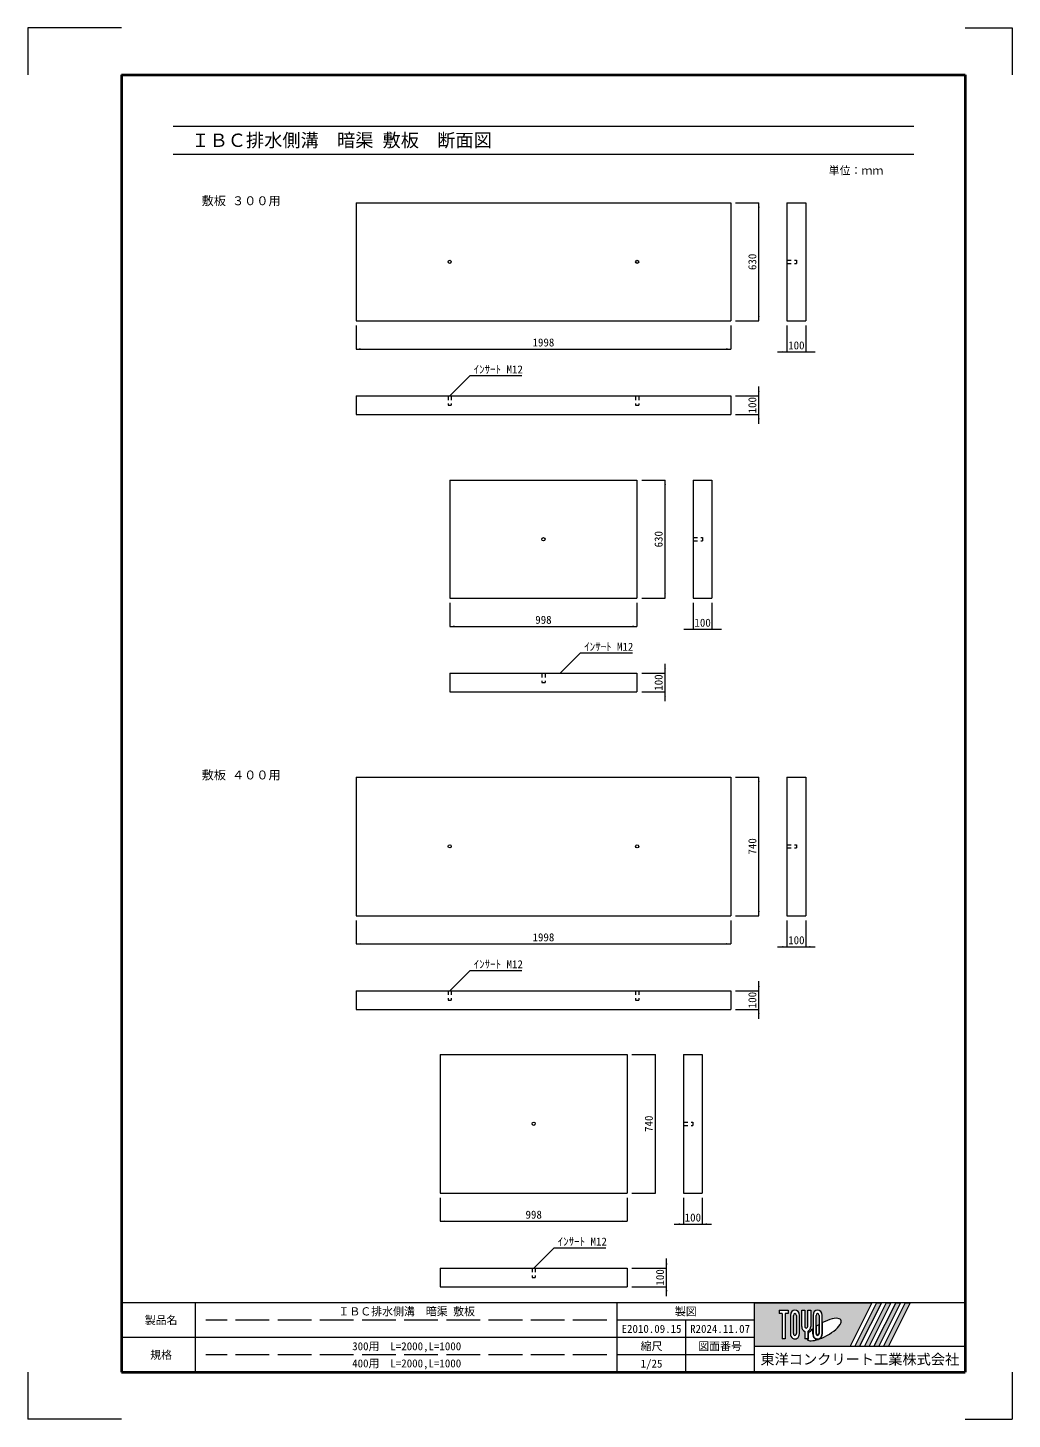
# Model space of a CAD drawing. Units: millimetres at full size. Extents: x 30799 to 61844, y 11231 to 18656.
# Drawn here: x 56594 to 61844, y 11231 to 18656 of the extents above; entities that cross this region are included whole.
import ezdxf
from ezdxf.enums import TextEntityAlignment as Align

# ---------------------------------------------------------------- set-up
doc = ezdxf.new("R2010")
doc.units = ezdxf.units.MM
doc.header["$LTSCALE"] = 30
doc.linetypes.add('DASHED', pattern=[7.5, 6, -1.5])
doc.linetypes.add('USER1', pattern=[1.35, 0.75, -0.6])
for name, color, linetype, lineweight in [('0_2', 7, 'Continuous', 13), ('Defpoints_3', 8, 'Continuous', 0), ('図枠', 7, 'Continuous', 5), ('寸法線', 7, 'Continuous', 9), ('引出線', 4, 'Continuous', 9), ('本体', 2, 'Continuous', 20), ('補助線', 8, 'Continuous', 20), ('ｲﾝｻｰﾄ', 3, 'USER1', 5)]:
    doc.layers.add(name, color=color, linetype=linetype, lineweight=lineweight)
doc.styles.add('ＭＳ ゴシック', font='')
doc.styles.get('ＭＳ ゴシック').set_extended_font_data('MS Gothic')

# ---------------------------------------------------------------- blocks, each defined once
blk = doc.blocks.new('filled_arrow')
at = {"color": 0, "linetype": 'Continuous', "lineweight": -2}
blk.add_solid([(7.5, 1.25), (0, 0), (7.5, -1.25)], dxfattribs=at)

msp = doc.modelspace()

# ---------------------------------------------------------------- hatches: boundary and pattern name
at = {"layer": '図枠'}
h = msp.add_hatch(color=256, dxfattribs=at)
h.paths.add_polyline_path([(60468.55, 11851.93), (60468.55, 11619.89), (60979.02, 11619.89), (61095.03, 11851.93)])
edge = h.paths.add_edge_path(flags=16)
edge.add_ellipse((60839.17, 11709.09), major_axis=(90.91, 50.89), ratio=0.3471473, start_angle=-144.311216, end_angle=72.189903, ccw=False)
edge.add_ellipse((60805.51, 11687.12), major_axis=(0, 30.94), ratio=0.8463542, start_angle=-160.703456, end_angle=-90)
edge.add_line((60831.69, 11687.12), (60831.69, 11746.1))
edge = h.paths.add_edge_path(flags=16)
edge.add_ellipse((60805.51, 11784.7), major_axis=(0, 28.56), ratio=0.8463542, start_angle=-90, end_angle=90, ccw=False)
edge.add_line((60829.68, 11784.7), (60829.68, 11687.12))
edge.add_ellipse((60805.51, 11687.12), major_axis=(0, 28.56), ratio=0.8463542, start_angle=90, end_angle=-90, ccw=False)
edge.add_line((60781.34, 11687.12), (60781.34, 11784.7))
edge = h.paths.add_edge_path(flags=16)
edge.add_line((60813.57, 11784.7), (60813.57, 11687.12))
edge.add_ellipse((60805.51, 11687.12), major_axis=(0, 9.52), ratio=0.8463542, start_angle=90, end_angle=-90, ccw=False)
edge.add_line((60797.45, 11687.12), (60797.45, 11784.7))
edge.add_ellipse((60805.51, 11784.7), major_axis=(0, 9.52), ratio=0.8463542, start_angle=-90, end_angle=90, ccw=False)
edge = h.paths.add_edge_path(flags=16)
edge.add_line((60811.55, 11734.82), (60811.55, 11687.12))
edge.add_ellipse((60805.51, 11687.12), major_axis=(0, 7.14), ratio=0.8463541, start_angle=90, end_angle=-90, ccw=False)
edge.add_line((60799.47, 11687.12), (60799.47, 11727.01))
edge.add_ellipse((60839.17, 11709.09), major_axis=(90.91, 50.89), ratio=0.3471473, start_angle=107.791742, end_angle=126.471319, ccw=False)
edge = h.paths.add_edge_path(flags=16)
edge.add_line((60769.26, 11813.25), (60769.26, 11725.8))
edge.add_ellipse((60745.09, 11725.8), major_axis=(0, 28.56), ratio=0.8463542, start_angle=-163.341166, end_angle=-90, ccw=False)
edge.add_line((60753.14, 11698.87), (60753.14, 11658.57))
edge.add_line((60753.14, 11658.57), (60737.03, 11658.57))
edge.add_line((60737.03, 11658.57), (60737.03, 11698.87))
edge.add_ellipse((60745.09, 11725.8), major_axis=(0, 28.56), ratio=0.8463542, start_angle=90, end_angle=163.341166, ccw=False)
edge.add_line((60720.92, 11725.8), (60720.92, 11813.25))
edge.add_line((60720.92, 11813.25), (60737.03, 11813.25))
edge.add_line((60737.03, 11813.25), (60737.03, 11725.8))
edge.add_ellipse((60745.09, 11725.8), major_axis=(0, 9.52), ratio=0.8463542, start_angle=90, end_angle=-90)
edge.add_line((60753.14, 11725.8), (60753.14, 11813.25))
edge.add_line((60753.14, 11813.25), (60769.26, 11813.25))
edge = h.paths.add_edge_path(flags=16)
edge.add_line((60779.33, 11711.75), (60779.33, 11687.12))
edge.add_ellipse((60805.51, 11687.12), major_axis=(0, 30.94), ratio=0.8463542, start_angle=90, end_angle=-171.54427)
edge.add_ellipse((60839.17, 11709.09), major_axis=(90.91, 50.89), ratio=0.3471473, start_angle=-178.649536, end_angle=-148.292442, ccw=False)
edge.add_line((60749.67, 11656.19), (60755.16, 11656.19))
edge.add_line((60755.16, 11656.19), (60755.16, 11686.35))
edge.add_ellipse((60839.17, 11709.09), major_axis=(90.91, 50.89), ratio=0.3471473, start_angle=148.219121, end_angle=165.908122, ccw=False)
edge = h.paths.add_edge_path(flags=16)
edge.add_ellipse((60684.66, 11784.7), major_axis=(0, 28.56), ratio=0.8463542, start_angle=-90, end_angle=90, ccw=False)
edge.add_line((60708.83, 11784.7), (60708.83, 11687.12))
edge.add_ellipse((60684.66, 11687.12), major_axis=(0, 28.56), ratio=0.8463542, start_angle=90, end_angle=-90, ccw=False)
edge.add_line((60660.49, 11687.12), (60660.49, 11784.7))
edge = h.paths.add_edge_path(flags=16)
edge.add_line((60692.72, 11784.7), (60692.72, 11687.12))
edge.add_ellipse((60684.66, 11687.12), major_axis=(0, 9.52), ratio=0.8463542, start_angle=90, end_angle=-90, ccw=False)
edge.add_line((60676.6, 11687.12), (60676.6, 11784.7))
edge.add_ellipse((60684.66, 11784.7), major_axis=(0, 9.52), ratio=0.8463542, start_angle=-90, end_angle=90, ccw=False)
h.paths.add_polyline_path([(60648.41, 11813.25), (60648.41, 11794.22), (60632.29, 11794.22), (60632.29, 11658.57), (60616.18, 11658.57), (60616.18, 11794.22), (60600.07, 11794.22), (60600.07, 11813.25)], flags=16)
for points in [[(61004.54, 11619.89), (61030.06, 11619.89), (61146.08, 11851.93), (61120.55, 11851.93)], [(61197.12, 11851.93), (61171.6, 11851.93), (61055.59, 11619.89), (61081.11, 11619.89)], [(61248.17, 11851.93), (61222.65, 11851.93), (61106.63, 11619.89), (61132.16, 11619.89)], [(61299.22, 11851.93), (61273.69, 11851.93), (61157.68, 11619.89), (61183.2, 11619.89)]]:
    msp.add_hatch(color=256, dxfattribs=at).paths.add_polyline_path(points)

# ---------------------------------------------------------------- linework, layer by layer
at = {"layer": 'Defpoints_3', "color": 7, "lineweight": 13}
for p, q in [((56593.55, 18655.68), (56593.55, 18405.68)), ((57093.55, 18655.68), (56593.55, 18655.68)), ((61593.55, 18655.68), (61843.55, 18655.68)), ((61843.55, 18655.68), (61843.55, 18405.68)), ((56593.55, 11480.68), (56593.55, 11230.68)), ((61843.55, 11480.68), (61843.55, 11230.68)), ((57093.55, 11230.68), (56593.55, 11230.68)), ((61593.55, 11230.68), (61843.55, 11230.68))]:
    msp.add_line(p, q, dxfattribs=at)
at = {"layer": '図枠', "lineweight": 40}
for p, q in [((57093.55, 18405.68), (61593.55, 18405.68)), ((57093.55, 18405.68), (57093.55, 11480.68)), ((61593.55, 18405.68), (61593.55, 11480.68)), ((57093.55, 11480.68), (61593.55, 11480.68))]:
    msp.add_line(p, q, dxfattribs=at)
at = {"layer": '図枠', "lineweight": 13}
for p, q in [((57368.55, 18130.68), (61318.55, 18130.68)), ((57368.55, 17980.68), (61318.55, 17980.68)), ((61593.55, 11851.93), (57093.55, 11851.93)), ((57487.3, 11480.68), (57487.3, 11851.93)), ((59737.3, 11480.68), (59737.3, 11851.93)), ((60468.55, 11480.68), (60468.55, 11851.93)), ((60468.55, 11759.11), (59737.3, 11759.11)), ((60102.92, 11480.68), (60102.92, 11759.11)), ((60468.55, 11666.3), (57093.55, 11666.3)), ((60468.55, 11573.49), (59737.3, 11573.49))]:
    msp.add_line(p, q, dxfattribs=at)
at = {"layer": '図枠'}
for p, q in [((60468.55, 11851.93), (61095.03, 11851.93)), ((60600.07, 11813.25), (60600.07, 11794.22)), ((60600.07, 11813.25), (60648.41, 11813.25)), ((60648.41, 11813.25), (60648.41, 11794.22)), ((60720.92, 11813.25), (60737.03, 11813.25)), ((60720.92, 11725.8), (60720.92, 11813.25)), ((60737.03, 11813.25), (60737.03, 11725.8)), ((60753.14, 11813.25), (60769.26, 11813.25)), ((60753.14, 11725.8), (60753.14, 11813.25)), ((60769.26, 11813.25), (60769.26, 11725.8)), ((61095.03, 11851.93), (60979.02, 11619.89)), ((61120.55, 11851.93), (61004.54, 11619.89)), ((61146.08, 11851.93), (61030.06, 11619.89)), ((61171.6, 11851.93), (61055.59, 11619.89)), ((61197.12, 11851.93), (61081.11, 11619.89)), ((61222.65, 11851.93), (61106.63, 11619.89)), ((61120.55, 11851.93), (61146.08, 11851.93)), ((61248.17, 11851.93), (61132.16, 11619.89)), ((61273.69, 11851.93), (61157.68, 11619.89)), ((61171.6, 11851.93), (61197.12, 11851.93)), ((61299.22, 11851.93), (61183.2, 11619.89)), ((61222.65, 11851.93), (61248.17, 11851.93)), ((61273.69, 11851.93), (61299.22, 11851.93)), ((60616.18, 11794.22), (60600.07, 11794.22)), ((60616.18, 11794.22), (60616.18, 11658.57)), ((60632.29, 11794.22), (60632.29, 11658.57)), ((60648.41, 11794.22), (60632.29, 11794.22)), ((60660.49, 11784.7), (60660.49, 11687.12)), ((60676.6, 11687.12), (60676.6, 11784.7)), ((60692.72, 11784.7), (60692.72, 11687.12)), ((60708.83, 11687.12), (60708.83, 11784.7)), ((60781.34, 11784.7), (60781.34, 11687.12)), ((60797.45, 11687.12), (60797.45, 11784.7)), ((60811.55, 11734.82), (60811.55, 11687.12)), ((60813.57, 11784.7), (60813.57, 11687.12)), ((60829.68, 11687.12), (60829.68, 11784.7)), ((60831.69, 11687.12), (60831.69, 11746.1)), ((60632.29, 11658.57), (60616.18, 11658.57)), ((60737.03, 11698.87), (60737.03, 11658.57)), ((60753.14, 11658.57), (60737.03, 11658.57)), ((60753.14, 11698.87), (60753.14, 11658.57)), ((60755.16, 11686.35), (60755.16, 11656.19)), ((60779.33, 11711.75), (60779.33, 11687.12)), ((60799.47, 11687.12), (60799.47, 11727.01)), ((60468.55, 11619.89), (60979.02, 11619.89)), ((60749.67, 11656.19), (60755.16, 11656.19)), ((61004.54, 11619.89), (61030.06, 11619.89)), ((61055.59, 11619.89), (61081.11, 11619.89)), ((61106.63, 11619.89), (61132.16, 11619.89)), ((61157.68, 11619.89), (61183.2, 11619.89))]:
    msp.add_line(p, q, dxfattribs=at)
at = {"layer": '図枠', "linetype": 'DASHED', "lineweight": 9}
for p, q in [((59681.05, 11759.11), (57543.55, 11759.11)), ((59681.05, 11573.49), (57543.55, 11573.49))]:
    msp.add_line(p, q, dxfattribs=at)
at = {"layer": '図枠'}
for centre, major_axis, ratio, start_param, end_param in [((60684.66, 11784.7), (0, 28.56), 0.846354, 4.712389, 7.8539816), ((60805.51, 11784.7), (0, 28.56), 0.846354, 4.712389, 7.8539816), ((60684.66, 11784.7), (0, 9.52), 0.846354, 4.712389, 7.8539816), ((60805.51, 11784.7), (0, 9.52), 0.846354, 4.712389, 7.8539816), ((60839.17, 11709.09), (90.91, 50.89), 0.347147, 1.6817405, 1.8219833), ((60839.17, 11709.09), (90.91, 50.89), 0.347147, 4.2621853, 7.7429163), ((60684.66, 11687.12), (0, 28.56), 0.846354, 1.5707963, 4.712389), ((60684.66, 11687.12), (0, 9.52), 0.846354, 1.5707963, 4.712389), ((60745.09, 11725.8), (0, 28.56), 0.846354, 1.5707963, 2.8017557), ((60745.09, 11725.8), (0, 9.52), 0.846354, 1.5707963, 4.712389), ((60745.09, 11725.8), (0, 28.56), 0.846354, 3.4814296, 4.712389), ((60839.17, 11709.09), (90.91, 50.89), 0.347147, 2.0815197, 2.5155126), ((60805.51, 11687.12), (0, 30.94), 0.846354, 1.5707963, 3.3154679), ((60805.51, 11687.12), (0, 28.56), 0.846354, 1.5707963, 4.712389), ((60805.51, 11687.12), (0, 9.52), 0.846354, 1.5707963, 4.712389), ((60805.51, 11687.12), (0, 7.14), 0.846354, 1.5707963, 4.712389), ((60805.51, 11687.12), (0, 30.94), 0.846354, 3.5338438, 4.712389), ((60839.17, 11709.09), (90.91, 50.89), 0.347147, 3.2093975, 4.2004451)]:
    msp.add_ellipse(centre, major_axis=major_axis, ratio=ratio, start_param=start_param, end_param=end_param, dxfattribs=at)
at = {"layer": '寸法線'}
for p, q in [((60367.55, 17721.7), (60492.55, 17721.7)), ((60492.55, 17091.7), (60492.55, 17721.7)), ((60367.55, 17091.7), (60492.55, 17091.7)), ((58344.55, 17066.7), (58344.55, 16941.7)), ((60342.55, 17066.7), (60342.55, 16941.7)), ((60642.55, 17066.7), (60642.55, 16926.18)), ((60742.55, 17066.7), (60742.55, 16926.18)), ((58344.55, 16941.7), (60342.55, 16941.7)), ((60592.55, 16926.18), (60792.55, 16926.18)), ((60492.55, 16541.7), (60492.55, 16741.7)), ((60367.55, 16691.7), (60492.55, 16691.7)), ((60367.55, 16591.7), (60492.55, 16591.7)), ((59867.55, 16241.65), (59992.55, 16241.65)), ((59992.55, 15611.65), (59992.55, 16241.65)), ((59867.55, 15611.65), (59992.55, 15611.65)), ((58844.55, 15586.65), (58844.55, 15461.65)), ((59842.55, 15586.65), (59842.55, 15461.65)), ((60142.55, 15586.65), (60142.55, 15446.13)), ((60242.55, 15586.65), (60242.55, 15446.13)), ((58844.55, 15461.65), (59842.55, 15461.65)), ((60092.55, 15446.13), (60292.55, 15446.13)), ((59992.55, 15061.65), (59992.55, 15261.65)), ((59867.55, 15211.65), (59992.55, 15211.65)), ((59867.55, 15111.65), (59992.55, 15111.65)), ((60367.55, 14657.32), (60492.55, 14657.32)), ((60492.55, 13917.32), (60492.55, 14657.32)), ((58344.55, 13892.32), (58344.55, 13767.32)), ((60342.55, 13892.32), (60342.55, 13767.32)), ((60367.55, 13917.32), (60492.55, 13917.32)), ((60642.55, 13892.32), (60642.55, 13751.8)), ((60742.55, 13892.32), (60742.55, 13751.8)), ((58344.55, 13767.32), (60342.55, 13767.32)), ((60592.55, 13751.8), (60792.55, 13751.8)), ((60367.55, 13517.32), (60492.55, 13517.32)), ((60492.55, 13367.32), (60492.55, 13567.32)), ((60367.55, 13417.32), (60492.55, 13417.32)), ((59815.55, 13177.27), (59940.55, 13177.27)), ((59940.55, 12437.27), (59940.55, 13177.27)), ((58792.55, 12412.27), (58792.55, 12287.27)), ((59790.55, 12412.27), (59790.55, 12287.27)), ((59815.55, 12437.27), (59940.55, 12437.27)), ((60090.55, 12412.27), (60090.55, 12271.76)), ((60190.55, 12412.27), (60190.55, 12271.76)), ((58792.55, 12287.27), (59790.55, 12287.27)), ((60040.55, 12271.76), (60240.55, 12271.76)), ((59815.55, 12037.27), (60000.47, 12037.27)), ((60000.47, 11887.27), (60000.47, 12087.27)), ((59815.55, 11937.27), (60000.47, 11937.27))]:
    msp.add_line(p, q, dxfattribs=at)
at = {"layer": '引出線'}
for points in [[(58843.56, 16691.7), (58952.02, 16800.15), (59229, 16800.15)], [(59432.76, 15211.65), (59541.21, 15320.1), (59818.19, 15320.1)], [(58843.56, 13517.32), (58952.02, 13625.78), (59229, 13625.78)], [(59291.56, 12037.27), (59400.02, 12145.73), (59677, 12145.73)]]:
    msp.add_lwpolyline(points, dxfattribs=at)
at = {"layer": '本体'}
for p, q in [((58344.55, 17721.7), (58344.55, 17091.7)), ((58344.55, 17721.7), (60342.55, 17721.7)), ((60342.55, 17721.7), (60342.55, 17091.7)), ((60642.55, 17721.7), (60642.55, 17091.7)), ((60642.55, 17721.7), (60742.55, 17721.7)), ((60742.55, 17721.7), (60742.55, 17091.7)), ((58344.55, 17091.7), (60342.55, 17091.7)), ((60642.55, 17091.7), (60742.55, 17091.7)), ((58344.55, 16691.7), (58344.55, 16591.7)), ((58344.55, 16691.7), (60342.55, 16691.7)), ((60342.55, 16691.7), (60342.55, 16591.7)), ((58344.55, 16591.7), (60342.55, 16591.7)), ((58844.55, 16241.65), (58844.55, 15611.65)), ((58844.55, 16241.65), (59842.55, 16241.65)), ((59842.55, 16241.65), (59842.55, 15611.65)), ((60142.55, 16241.65), (60142.55, 15611.65)), ((60142.55, 16241.65), (60242.55, 16241.65)), ((60242.55, 16241.65), (60242.55, 15611.65)), ((58844.55, 15611.65), (59842.55, 15611.65)), ((60142.55, 15611.65), (60242.55, 15611.65)), ((58844.55, 15211.65), (58844.55, 15111.65)), ((58844.55, 15211.65), (59842.55, 15211.65)), ((59842.55, 15211.65), (59842.55, 15111.65)), ((58844.55, 15111.65), (59842.55, 15111.65)), ((58344.55, 14657.32), (58344.55, 13917.32)), ((58344.55, 14657.32), (60342.55, 14657.32)), ((60342.55, 14657.32), (60342.55, 13917.32)), ((60642.55, 14657.32), (60642.55, 13917.32)), ((60642.55, 14657.32), (60742.55, 14657.32)), ((60742.55, 14657.32), (60742.55, 13917.32)), ((58344.55, 13917.32), (60342.55, 13917.32)), ((60642.55, 13917.32), (60742.55, 13917.32)), ((58344.55, 13517.32), (58344.55, 13417.32)), ((58344.55, 13517.32), (60342.55, 13517.32)), ((60342.55, 13517.32), (60342.55, 13417.32)), ((58344.55, 13417.32), (60342.55, 13417.32)), ((58792.55, 13177.27), (58792.55, 12437.27)), ((58792.55, 13177.27), (59790.55, 13177.27)), ((59790.55, 13177.27), (59790.55, 12437.27)), ((60090.55, 13177.27), (60090.55, 12437.27)), ((60090.55, 13177.27), (60190.55, 13177.27)), ((60190.55, 13177.27), (60190.55, 12437.27)), ((58792.55, 12437.27), (59790.55, 12437.27)), ((60090.55, 12437.27), (60190.55, 12437.27)), ((58792.55, 12037.27), (58792.55, 11937.27)), ((58792.55, 12037.27), (59790.55, 12037.27)), ((59790.55, 12037.27), (59790.55, 11937.27)), ((58792.55, 11937.27), (59790.55, 11937.27))]:
    msp.add_line(p, q, dxfattribs=at)
at = {"layer": '補助線', "lineweight": 13}
msp.add_line((60468.55, 11619.89), (61593.55, 11619.89), dxfattribs=at)
at = {"layer": 'ｲﾝｻｰﾄ', "lineweight": 9}
for p, q in [((60642.55, 17415.2), (60692.55, 17415.2)), ((60642.55, 17398.2), (60692.55, 17398.2)), ((60692.55, 17415.2), (60692.55, 17398.2)), ((58835.05, 16691.7), (58835.05, 16641.7)), ((58835.05, 16641.7), (58852.05, 16641.7)), ((58852.05, 16691.7), (58852.05, 16641.7)), ((59835.05, 16691.7), (59835.05, 16641.7)), ((59835.05, 16641.7), (59852.05, 16641.7)), ((59852.05, 16691.7), (59852.05, 16641.7)), ((60142.55, 15935.15), (60192.55, 15935.15)), ((60142.55, 15918.15), (60192.55, 15918.15)), ((60192.55, 15935.15), (60192.55, 15918.15)), ((59335.05, 15211.65), (59335.05, 15161.65)), ((59335.05, 15161.65), (59352.05, 15161.65)), ((59352.05, 15211.65), (59352.05, 15161.65)), ((60642.55, 14295.82), (60692.55, 14295.82)), ((60642.55, 14278.82), (60692.55, 14278.82)), ((60692.55, 14295.82), (60692.55, 14278.82)), ((58835.05, 13517.32), (58835.05, 13467.32)), ((58852.05, 13517.32), (58852.05, 13467.32)), ((59835.05, 13517.32), (59835.05, 13467.32)), ((59852.05, 13517.32), (59852.05, 13467.32)), ((58835.05, 13467.32), (58852.05, 13467.32)), ((59835.05, 13467.32), (59852.05, 13467.32)), ((60090.55, 12815.77), (60140.55, 12815.77)), ((60090.55, 12798.77), (60140.55, 12798.77)), ((60140.55, 12815.77), (60140.55, 12798.77)), ((59283.05, 12037.27), (59283.05, 11987.27)), ((59300.05, 12037.27), (59300.05, 11987.27)), ((59283.05, 11987.27), (59300.05, 11987.27))]:
    msp.add_line(p, q, dxfattribs=at)
at = {"layer": 'ｲﾝｻｰﾄ', "linetype": 'Continuous', "lineweight": 9}
for centre in [(58843.55, 17406.7), (59843.55, 17406.7), (59343.55, 15926.65), (58843.55, 14287.32), (59843.55, 14287.32), (59291.55, 12807.27)]:
    msp.add_circle(centre, 8.5, dxfattribs=at)

# ---------------------------------------------------------------- block references
at = {"layer": '寸法線', "xscale": 3.33, "yscale": 3.33}
for p, rotation in [((60492.55, 17721.7), 270), ((60492.55, 17091.7), 90), ((60342.55, 16941.7), 180), ((60642.55, 16926.18), 180), ((60492.55, 16691.7), 90), ((60492.55, 16591.7), 270), ((59992.55, 16241.65), 270), ((59992.55, 15611.65), 90), ((59842.55, 15461.65), 180), ((60142.55, 15446.13), 180), ((59992.55, 15211.65), 90), ((59992.55, 15111.65), 270), ((60492.55, 14657.32), 270), ((60492.55, 13917.32), 90), ((60342.55, 13767.32), 180), ((60642.55, 13751.8), 180), ((60492.55, 13517.32), 90), ((60492.55, 13417.32), 270), ((59940.55, 13177.27), 270), ((59940.55, 12437.27), 90), ((59790.55, 12287.27), 180), ((60090.55, 12271.76), 180), ((60000.47, 12037.27), 90), ((60000.47, 11937.27), 270)]:
    msp.add_blockref('filled_arrow', p, dxfattribs=dict(at, rotation=rotation))
for p in [(58344.55, 16941.7), (60742.55, 16926.18), (58844.55, 15461.65), (60242.55, 15446.13), (58344.55, 13767.32), (60742.55, 13751.8), (58792.55, 12287.27), (60190.55, 12271.76)]:
    msp.add_blockref('filled_arrow', p, dxfattribs=at)
at = {"layer": '引出線', "xscale": 0.1, "yscale": 0.1, "rotation": 45}
for p in [(58843.56, 16691.7), (59432.76, 15211.65), (58843.56, 13517.32), (59291.56, 12037.27)]:
    msp.add_blockref('filled_arrow', p, dxfattribs=at)

# ---------------------------------------------------------------- texts
at = {"layer": '0_2', "style": 'ＭＳ ゴシック'}
for s, p in [('敷板 ３００用', (57520.76, 17694.88)), ('敷板 ４００用', (57520.76, 14630.51))]:
    msp.add_text(s, height=47.47, dxfattribs=at).set_placement(p, align=Align.BOTTOM_LEFT)
at = {"layer": '図枠', "style": 'ＭＳ ゴシック'}
msp.add_text('\u3000ＩＢＣ排水側溝\u3000暗渠 敷板\u3000断面図', height=71.21, dxfattribs=at).set_placement((57368.55, 18055.68), align=Align.MIDDLE_LEFT)
for s, height, p in [('単位：ｍｍ', 42.72, (61010.71, 17894.01)), ('ＩＢＣ排水側溝\u3000暗渠 敷板', 42.72, (58614.23, 11805.52)), ('製図', 42.72, (60102.92, 11805.52)), ('製品名', 42.72, (57304.48, 11759.11)), ('E2010.09.15', 42.72, (59920.11, 11712.71)), ('R2024.11.07', 42.72, (60285.73, 11712.71)), ('規格', 42.72, (57304.48, 11573.49)), ('300用\u3000L=2000,L=1000', 42.72, (58614.23, 11619.89)), ('縮尺', 42.72, (59920.11, 11619.89)), ('図面番号', 42.72, (60285.73, 11619.89)), ('東洋コンクリート工業株式会社', 55.54, (61031.05, 11550.28)), ('400用\u3000L=2000,L=1000', 42.72, (58614.23, 11528.46)), ('1/25', 42.72, (59920.11, 11527.08))]:
    msp.add_text(s, height=height, dxfattribs=at).set_placement(p, align=Align.MIDDLE_CENTER)
at = {"layer": '寸法線', "style": 'ＭＳ ゴシック'}
for s, p in [('630', (60457.55, 17406.7)), ('100', (60457.55, 16641.7)), ('630', (59957.55, 15926.65)), ('100', (59957.55, 15161.65)), ('740', (60457.55, 14287.32)), ('100', (60457.55, 13467.32)), ('740', (59905.55, 12807.27)), ('100', (59965.47, 11987.27))]:
    msp.add_text(s, height=42.72, rotation=90, dxfattribs=at).set_placement(p, align=Align.MIDDLE_CENTER)
for s, p in [('1998', (59343.55, 16976.7)), ('100', (60692.55, 16961.18)), ('998', (59343.55, 15496.65)), ('100', (60192.55, 15481.13)), ('1998', (59343.55, 13802.32)), ('100', (60692.55, 13786.8)), ('998', (59291.55, 12322.27)), ('100', (60140.55, 12306.76))]:
    msp.add_text(s, height=42.72, dxfattribs=at).set_placement(p, align=Align.MIDDLE_CENTER)
at = {"layer": '引出線', "style": 'ＭＳ ゴシック'}
for p in [(58972.02, 16854.15), (59561.21, 15374.1), (58972.02, 13679.78), (59420.02, 12199.73)]:
    msp.add_text('ｲﾝｻｰﾄ M12', height=42.72, dxfattribs=at).set_placement(p, align=Align.TOP_LEFT)

doc.saveas('drawing.dxf')
